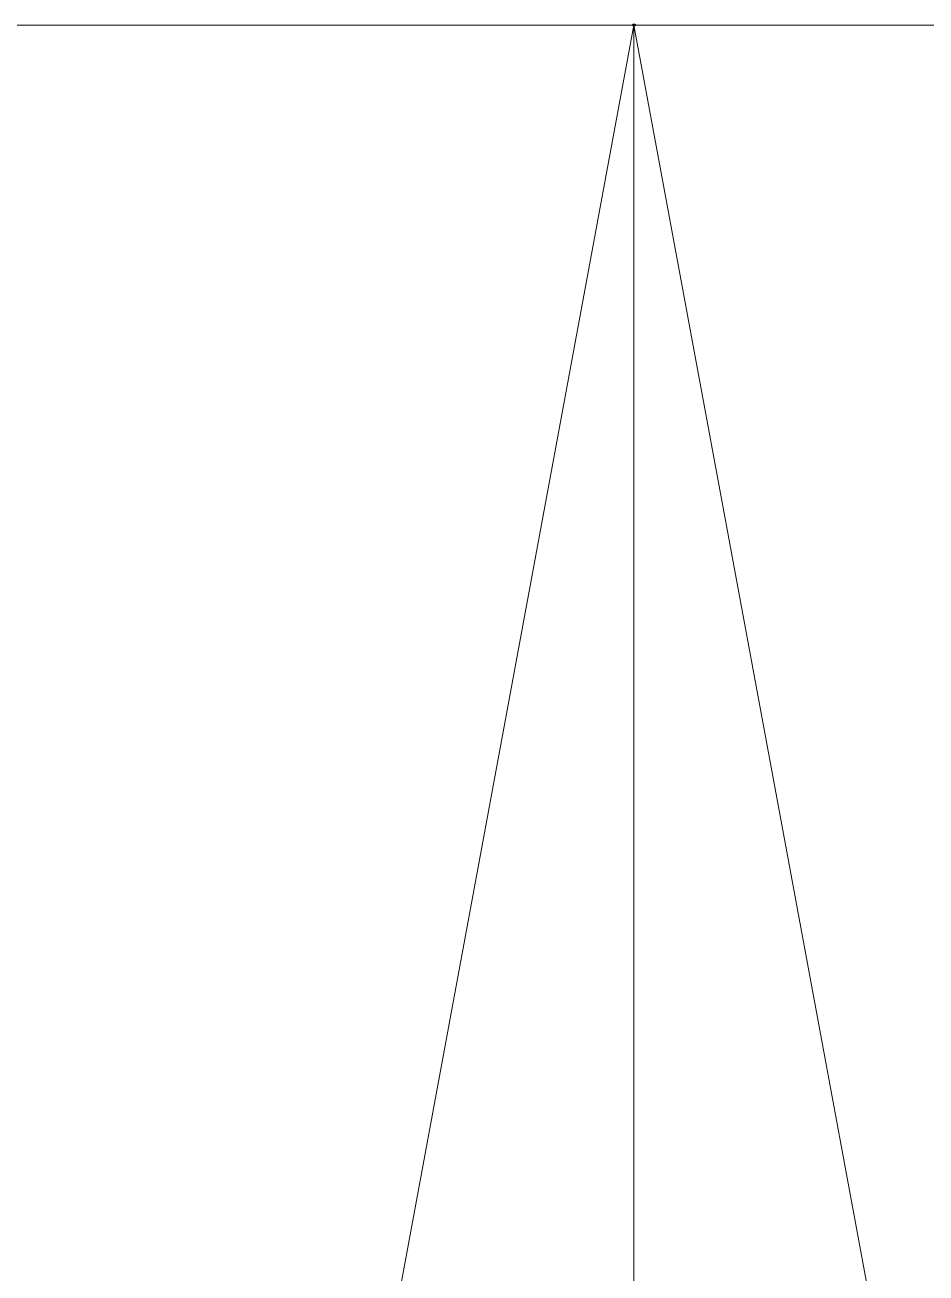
# Model space of a CAD drawing. Header units: millimetres. Extents: x -11 to 107, y -29 to 0.
# Drawn here: x -0.1105 to 0.053, y -0.2266 to 0 of the extents above; entities that cross this region are included whole.
import ezdxf

# ---------------------------------------------------------------- set-up
doc = ezdxf.new("R2010")
doc.units = ezdxf.units.MM
doc.layers.add('001', color=4, linetype='Continuous', lineweight=35)
doc.layers.add('LOGO', color=4, linetype='Continuous', lineweight=35)

msp = doc.modelspace()

# ---------------------------------------------------------------- meshes
at = {"layer": '001', "color": 2, "lineweight": 18}
mesh = msp.add_polyface(dxfattribs=at)
corners = [(4.77109, -22.81739, 3.29441), (4.92361, -22.78094, 3.11673), (4.26886, 0, 2.65949), (5.06926, -22.74502, 2.92969), (5.20704, -22.71009, 2.73388), (4.46792, 0, 2.40698), (5.336, -22.67661, 2.52991), (4.64656, 0, 2.13963), (5.45549, -22.64501, 2.31859), (5.56489, -22.61567, 2.10078), (4.80367, 0, 1.85909), (4.93829, 0, 1.56709), (5.66359, -22.58899, 1.87733), (5.75108, -22.56534, 1.64902), (5.82712, -22.54495, 1.41677), (5.89148, -22.52803, 1.18162), (5.13685, 0, 0.95596), (5.04958, 0, 1.26542), (5.94396, -22.51478, 0.94461), (5.98441, -22.50538, 0.70681), (6.013, -22.49982, 0.46934), (5.23738, 0, 0.32129), (5.19958, 0, 0.6406), (6.03002, -22.49805, 0.23335), (6.03572, -22.5), (5.25, 0), (6.03002, -22.49805, -0.23335), (6.013, -22.49983, -0.46934), (5.23738, 0, -0.32129), (5.98441, -22.50538, -0.70681), (5.94396, -22.51478, -0.94461), (5.19958, 0, -0.6406), (5.89148, -22.52803, -1.18162), (5.82712, -22.54495, -1.41677), (5.75108, -22.56534, -1.64902), (5.04958, 0, -1.26542), (5.66359, -22.58899, -1.87733), (5.56489, -22.61567, -2.10078), (4.80367, 0, -1.85909), (4.93829, 0, -1.56709), (5.45549, -22.64501, -2.31859), (5.336, -22.67661, -2.52991), (4.64656, 0, -2.13963), (5.20704, -22.71009, -2.73388), (4.46792, 0, -2.40698), (5.06926, -22.74502, -2.92969), (4.92361, -22.78094, -3.11673), (4.26886, 0, -2.65949), (-5.5477, -29, 8.78457), (-5.56276, -29, 8.78076), (101.56166, -29, 8.78076), (101.5466, -29, 8.78457), (-5.53269, -28.99996, 8.78866), (-5.51765, -28.99989, 8.79272), (-5.48758, -28.99965, 8.80108), (101.50148, -28.9998, 8.79675), (-5.56276, -29, -8.78076), (101.5466, -29, -8.78457), (-5.5477, -29, -8.78457), (101.51655, -28.99989, -8.79272), (-5.53269, -28.99996, -8.78866), (-5.51765, -28.99989, -8.79272), (-6.01695, -29, -8.63822), (101.56166, -29, -8.78076)]
mesh.append_faces([[corners[k] for k in face] for face in [(0, 1, 2), (3, 4, 5), (2, 1, 3), (5, 4, 6), (5, 6, 7), (8, 9, 10), (8, 10, 7), (7, 6, 8), (11, 10, 12), (11, 12, 13), (10, 9, 12), (14, 15, 16), (17, 13, 14), (16, 15, 18), (19, 20, 21), (22, 18, 19), (23, 24, 25), (21, 20, 23), (26, 27, 28), (25, 24, 26), (29, 30, 31), (31, 27, 29), (31, 30, 32), (33, 34, 35), (35, 32, 33), (36, 37, 38), (39, 35, 34), (34, 36, 38), (40, 41, 42), (42, 38, 37), (42, 37, 40), (42, 41, 43), (42, 43, 44), (45, 46, 47), (47, 43, 45), (48, 49, 50), (51, 52, 48), (51, 53, 52), (54, 53, 55), (56, 56, 57), (57, 56, 58), (59, 60, 61), (59, 58, 60)]], dxfattribs={"color": 2})
mesh.append_faces([[corners[k] for k in face] for face in [(49, 62, 63)]], dxfattribs={"vtx0": -1, "vtx1": -1, "vtx2": -1, "color": 2})
mesh.append_faces([[corners[k] for k in face] for face in [(62, 56, 63)]], dxfattribs={"vtx2": -1, "color": 2})
mesh = msp.add_polyface(dxfattribs=at)
corners = [(91.22583, -22.81692, -3.29221), (91.07354, -22.78052, -3.11459), (91.73004, 0, -2.65949), (90.92811, -22.74464, -2.92763), (90.79055, -22.70975, -2.73191), (91.53098, 0, -2.40698), (90.66178, -22.67632, -2.52805), (91.35234, 0, -2.13963), (90.54248, -22.64476, -2.31685), (90.43325, -22.61547, -2.09917), (91.19523, 0, -1.85909), (91.06061, 0, -1.56709), (90.33471, -22.58883, -1.87587), (90.24735, -22.56521, -1.64771), (90.17144, -22.54486, -1.41563), (90.10718, -22.52796, -1.18065), (90.86205, 0, -0.95596), (90.94932, 0, -1.26542), (90.05479, -22.51474, -0.94383), (90.01441, -22.50537, -0.70622), (89.98586, -22.49982, -0.46894), (90.76152, 0, -0.32129), (90.79932, 0, -0.6406), (89.96887, -22.49805, -0.23315), (89.96318, -22.5), (90.7489, 0), (89.96887, -22.49805, 0.23315), (89.98586, -22.49982, 0.46894), (90.76152, 0, 0.32129), (90.01441, -22.50536, 0.70622), (90.05479, -22.51474, 0.94383), (90.79932, 0, 0.6406), (90.10718, -22.52796, 1.18065), (90.17144, -22.54486, 1.41563), (90.24735, -22.56521, 1.64771), (90.94932, 0, 1.26542), (90.33471, -22.58883, 1.87587), (90.43325, -22.61546, 2.09917), (91.19523, 0, 1.85909), (90.54248, -22.64476, 2.31685), (90.66178, -22.67632, 2.52805), (91.35234, 0, 2.13963), (90.79055, -22.70975, 2.73191), (91.53098, 0, 2.40698), (90.92811, -22.74464, 2.92763), (91.07354, -22.78052, 3.11459), (91.73004, 0, 2.65949), (101.56166, -29, 8.78076), (-5.5477, -29, 8.78457), (101.5466, -29, 8.78457), (101.48648, -28.99965, 8.80108), (101.46292, -28.99881, 8.81855), (-5.38774, -28.99722, 8.83844), (-5.48758, -28.99965, 8.80108), (101.50148, -28.9998, 8.79675), (-5.51765, -28.99989, 8.79272), (101.51655, -28.99989, 8.79272), (101.53159, -28.99996, 8.78866), (101.5466, -29, -8.78457), (101.56166, -29, -8.78076), (-5.56276, -29, -8.78076), (-5.5477, -29, -8.78457), (101.53159, -28.99996, -8.78866), (101.51655, -28.99989, -8.79272), (101.48648, -28.99965, -8.80108), (-5.50258, -28.9998, -8.79675), (-5.56276, -29, 8.78076)]
mesh.append_faces([[corners[k] for k in face] for face in [(0, 1, 2), (3, 4, 5), (2, 1, 3), (5, 4, 6), (5, 6, 7), (8, 9, 10), (8, 10, 7), (7, 6, 8), (11, 12, 13), (10, 9, 12), (14, 15, 16), (17, 13, 14), (16, 15, 18), (19, 20, 21), (22, 18, 19), (23, 24, 25), (21, 20, 23), (26, 27, 28), (25, 24, 26), (29, 30, 31), (31, 27, 29), (31, 30, 32), (33, 34, 35), (35, 32, 33), (36, 37, 38), (34, 36, 38), (39, 40, 41), (41, 38, 37), (41, 37, 39), (41, 40, 42), (41, 42, 43), (44, 45, 46), (46, 42, 44), (47, 47, 48), (48, 47, 49), (50, 51, 52), (53, 54, 50), (55, 56, 54), (55, 57, 56), (55, 49, 57), (58, 59, 60), (61, 62, 58), (61, 63, 62), (64, 63, 65)]], dxfattribs={"color": 2})
mesh.append_faces([[corners[k] for k in face] for face in [(47, 66, 59)]], dxfattribs={"vtx1": -1, "vtx2": -1, "color": 2})
mesh = msp.add_polyface(dxfattribs=at)
corners = [(-1.64491, -9.9, 0.12946), (0, -10.89), (-1.65, -9.9), (-1.62969, -9.9, 0.25812), (-1.60441, -9.9, 0.38518), (-1.56924, -9.9, 0.50988), (-1.5244, -9.9, 0.63143), (-1.47016, -9.9, 0.74908), (-1.40686, -9.9, 0.86212), (-1.33488, -9.9, 0.96985), (-1.33488, -9.9, -0.96985), (-1.40686, -9.9, -0.86212), (-0.62495, -23.24714, -4.90681), (-1.155, -23.59081, -4.91881), (-1.155, 0, -4.095), (-4.18379, -23.38299, 3.86649), (-3.99241, -23.40914, 4.01017), (-3.56198, 0, 3.31292), (-4.31524, -23.36868, 3.75916), (-3.79426, -23.43446, 4.14432), (-3.5897, -23.45869, 4.26868), (-3.29463, 0, 3.49156), (-3.37907, -23.48159, 4.38301), (-3.16272, -23.50288, 4.48705), (-3.01409, 0, 3.64867), (-2.94099, -23.52232, 4.58054), (-2.42042, 0, 3.89458), (-2.65392, -23.54383, 4.68315), (-2.36151, -23.56155, 4.76752), (-2.11096, 0, 3.98185), (-4.37962, -23.36107, 3.70373), (-3.81449, 0, 3.11386), (-4.44309, -23.35422, 3.64718), (-3.81449, 0, -3.11386), (-4.37962, -23.36107, -3.70373), (-4.44309, -23.35422, -3.64718), (-4.31524, -23.36868, -3.75916), (-4.18381, -23.38369, -3.86651), (-3.56198, 0, -3.31292), (-3.99529, -23.40876, -4.00811), (-3.80021, -23.43373, -4.14049), (-3.29463, 0, -3.49156), (-3.5989, -23.45765, -4.26338), (-3.39167, -23.48028, -4.37654), (-3.01409, 0, -3.64867), (-3.17887, -23.50138, -4.47973), (-2.72209, 0, -3.78329), (-2.96081, -23.52068, -4.57271), (-2.67081, -23.54267, -4.67767), (-2.42042, 0, -3.89458), (-2.11096, 0, -3.98185), (-2.37528, -23.5608, -4.76399), (-1.7956, 0, -4.04458), (-2.07508, -23.57488, -4.83147), (-1.155, 0, 4.095), (-1.155, -23.59081, 4.91881), (-0.62495, -23.24714, 4.90681)]
mesh.append_faces([[corners[k] for k in face] for face in [(3, 1, 1), (4, 1, 1), (5, 1, 1), (7, 1, 1), (8, 1, 1), (9, 1, 1), (10, 1, 1), (11, 1, 1), (15, 16, 17), (17, 18, 15), (19, 20, 21), (21, 16, 19), (22, 23, 24), (24, 20, 22), (23, 25, 26), (27, 28, 29), (29, 25, 27), (30, 18, 31), (31, 32, 30), (33, 34, 35), (33, 36, 34), (37, 36, 33), (38, 39, 37), (40, 39, 38), (41, 42, 40), (43, 42, 41), (44, 45, 43), (46, 47, 45), (48, 47, 49), (50, 51, 48), (51, 52, 53)]], dxfattribs={"color": 2})
mesh.append_faces([[corners[k] for k in face] for face in [(12, 13, 14)]], dxfattribs={"vtx0": -1, "vtx2": -1, "color": 2})
mesh.append_faces([[corners[k] for k in face] for face in [(1, 1, 3), (1, 1, 4), (1, 1, 5), (1, 1, 6), (1, 1, 10), (1, 1, 11)]], dxfattribs={"vtx1": -1, "color": 2})
mesh.append_faces([[corners[k] for k in face] for face in [(1, 1, 0), (54, 55, 56)]], dxfattribs={"vtx1": -1, "vtx2": -1, "color": 2})
mesh.append_faces([[corners[k] for k in face] for face in [(0, 1, 1), (1, 1, 2), (1, 1, 7), (1, 1, 8), (1, 1, 9)]], dxfattribs={"vtx2": -1, "color": 2})
mesh = msp.add_polyface(dxfattribs=at)
corners = [(-0.89931, 0, -2.17112), (-1.06688, 0, -2.09387), (-0.63143, -0.7, -1.5244), (-0.74908, -0.7, -1.47016), (-1.22787, 0, -2.0037), (-0.86212, -0.7, -1.40686), (-1.3813, 0, -1.90119), (-0.96985, -0.7, -1.33488), (-1.5262, 0, -1.78695), (-1.07159, -0.7, -1.25467), (-1.6617, 0, -1.6617), (-1.16673, -0.7, -1.16673), (-1.78695, 0, -1.5262), (-1.25467, -0.7, -1.07159), (-1.90119, 0, -1.3813), (-1.33488, -0.7, -0.96985), (-2.0037, 0, -1.22787), (-1.40686, -0.7, -0.86212), (-2.09387, 0, -1.06688), (-1.47016, -0.7, -0.74908), (-2.17112, 0, -0.89931), (-2.23498, 0, -0.72619), (-1.5244, -0.7, -0.63143), (-1.56924, -0.7, -0.50988), (-2.28507, 0, -0.5486), (-1.60441, -0.7, -0.38518), (-2.32107, 0, -0.36762), (-1.62969, -0.7, -0.25812), (-2.34276, 0, -0.18438), (-1.64491, -0.7, -0.12946), (-2.35, 0), (-0.89931, 0, 2.17112), (-1.06688, 0, 2.09387), (-1.155, 0, 4.095), (-0.72619, 0, 2.23498), (-0.5486, 0, 2.28507), (-0.36762, 0, 2.32107), (-0.18438, 0, 2.34276), (0, 0, 2.35), (-1.22787, 0, 2.0037), (-1.47629, 0, 4.08238), (-1.7956, 0, 4.04458), (-1.3813, 0, 1.90119), (-2.11096, 0, 3.98185), (-1.5262, 0, 1.78695), (-2.42042, 0, 3.89458), (-1.6617, 0, 1.6617), (-2.72209, 0, 3.78329), (-1.78695, 0, 1.5262), (-3.01409, 0, 3.64867), (-2.72209, 0, -3.78329), (-2.42042, 0, -3.89458), (-2.11096, 0, -3.98185), (-1.7956, 0, -4.04458), (-1.47629, 0, -4.08238), (-1.155, 0, -4.095), (-0.18438, 0, -2.34276), (0, 0, -2.35), (-0.36762, 0, -2.32107), (-0.5486, 0, -2.28507), (-0.72619, 0, -2.23498)]
mesh.append_faces([[corners[k] for k in face] for face in [(33, 34, 31), (33, 35, 34), (33, 36, 35), (33, 37, 36), (33, 38, 37), (32, 40, 33), (39, 41, 40), (39, 43, 41), (42, 45, 43), (10, 52, 51), (8, 53, 52), (8, 54, 53), (4, 55, 54), (54, 6, 4), (55, 56, 57), (55, 58, 56), (55, 59, 58), (55, 60, 59), (55, 0, 60), (55, 1, 0)]], dxfattribs={"vtx0": -1, "vtx2": -1, "color": 2})
mesh.append_faces([[corners[k] for k in face] for face in [(0, 1, 2), (20, 21, 22)]], dxfattribs={"vtx1": -1, "color": 2})
mesh.append_faces([[corners[k] for k in face] for face in [(31, 32, 33), (32, 39, 40), (39, 42, 43), (42, 44, 45), (44, 46, 47), (46, 48, 49), (14, 12, 50), (12, 10, 51), (10, 8, 52), (8, 6, 54), (4, 1, 55)]], dxfattribs={"vtx1": -1, "vtx2": -1, "color": 2})
mesh.append_faces([[corners[k] for k in face] for face in [(3, 1, 4), (5, 4, 6), (7, 6, 8), (9, 8, 10), (11, 10, 12), (13, 12, 14), (15, 14, 16), (17, 16, 18), (19, 18, 20), (23, 21, 24), (25, 24, 26), (27, 26, 28), (29, 28, 30)]], dxfattribs={"vtx2": -1, "color": 2})
mesh = msp.add_polyface(dxfattribs=at)
corners = [(0, -10.89), (-1.65, -9.9), (-1.64491, -9.9, 0.12946), (-1.62969, -9.9, 0.25812), (-1.60441, -9.9, 0.38518), (-1.56924, -9.9, 0.50988), (-1.5244, -9.9, 0.63143), (-1.47016, -9.9, 0.74908), (-1.40686, -9.9, 0.86212), (-1.33488, -9.9, 0.96985), (-1.25467, -9.9, 1.07159), (-1.16673, -9.9, 1.16673), (-1.07159, -9.9, 1.25467), (-0.96985, -9.9, 1.33488), (-0.86212, -9.9, 1.40686), (-0.74908, -9.9, 1.47016), (-0.63143, -9.9, 1.5244), (-0.63143, -9.9, -1.5244), (-0.74908, -9.9, -1.47016), (-0.86212, -9.9, -1.40686), (-0.96985, -9.9, -1.33488), (-1.07159, -9.9, -1.25467), (-1.16673, -9.9, -1.16673), (-1.25467, -9.9, -1.07159), (-1.33488, -9.9, -0.96985), (-1.40686, -9.9, -0.86212), (-1.47016, -9.9, -0.74908), (-1.5244, -9.9, -0.63143), (-1.56924, -9.9, -0.50988), (-1.60441, -9.9, -0.38518), (-1.62969, -9.9, -0.25812), (-1.64491, -9.9, -0.12946), (-1.47629, 0, 4.08238), (-1.155, -23.59081, 4.91881), (-1.155, 0, 4.095), (-1.77106, -23.58471, -4.87989), (-1.7956, 0, -4.04458), (-1.47629, 0, -4.08238), (-1.46408, -23.59009, -4.90908), (-1.155, 0, -4.095)]
mesh.append_faces([[corners[k] for k in face] for face in [(6, 7, 0), (17, 18, 0), (26, 0, 0), (28, 0, 0), (27, 28, 0), (29, 0, 0), (30, 0, 0), (31, 0, 0), (1, 0, 0), (32, 33, 34), (35, 36, 37), (38, 37, 39)]], dxfattribs={"color": 2})
mesh.append_faces([[corners[k] for k in face] for face in [(0, 1, 2)]], dxfattribs={"vtx0": -1, "vtx2": -1, "color": 2})
mesh.append_faces([[corners[k] for k in face] for face in [(0, 0, 26), (0, 0, 27), (0, 0, 1)]], dxfattribs={"vtx1": -1, "color": 2})
mesh.append_faces([[corners[k] for k in face] for face in [(0, 2, 3), (0, 3, 4), (0, 4, 5), (0, 5, 6), (7, 8, 0), (8, 9, 0), (9, 10, 0), (0, 10, 11), (0, 11, 12), (0, 12, 13), (0, 13, 14), (0, 14, 15), (0, 15, 16), (18, 19, 0), (19, 20, 0), (20, 21, 0), (21, 22, 0), (22, 23, 0), (0, 23, 24), (0, 24, 25), (0, 25, 26), (0, 26, 27), (28, 29, 0), (0, 0, 28), (29, 30, 0), (0, 0, 29), (30, 31, 0), (0, 0, 30), (0, 31, 1)]], dxfattribs={"vtx2": -1, "color": 2})
mesh = msp.add_polyface(dxfattribs=at)
corners = [(-1.25467, -9.9, 1.07159), (0, -10.89), (-1.16673, -9.9, 1.16673), (-1.07159, -9.9, 1.25467), (-0.96985, -9.9, 1.33488), (-0.86212, -9.9, 1.40686), (-0.74908, -9.9, 1.47016), (-0.63143, -9.9, 1.5244), (-0.50988, -9.9, 1.56924), (-0.38518, -9.9, 1.60441), (-0.25812, -9.9, 1.62969), (-0.12946, -9.9, 1.64491), (0, -9.9, 1.65), (0.12946, -9.9, 1.64491), (0.25812, -9.9, 1.62969), (0.38518, -9.9, 1.60441), (0.50988, -9.9, 1.56924), (0.63143, -9.9, 1.5244), (0.74908, -9.9, 1.47016), (0.86212, -9.9, 1.40686), (0.96985, -9.9, 1.33488), (1.07159, -9.9, 1.25467), (1.16673, -9.9, 1.16673), (1.47629, 0, 4.08238), (1.52564, -23.24232, 4.89257), (1.90399, -23.22777, 4.84862), (1.155, -23.24714, 4.90681), (1.7956, 0, -4.04458), (1.90399, -23.22777, -4.84862), (1.52564, -23.24233, -4.89257), (1.47629, 0, -4.08238), (1.155, -23.24714, -4.90681), (1.155, 0, -4.095), (-0.62495, -23.24714, -4.90681), (-0.62495, -23.24714, 4.90681), (-1.155, 0, 4.095)]
mesh.append_faces([[corners[k] for k in face] for face in [(0, 1, 1), (2, 1, 1), (3, 1, 1), (4, 1, 1), (5, 1, 1), (6, 1, 1), (8, 1, 1), (9, 1, 1), (10, 1, 1), (11, 1, 1), (12, 1, 1), (13, 1, 1), (14, 1, 1), (15, 1, 1), (16, 1, 1), (18, 1, 1), (19, 1, 1), (20, 1, 1), (21, 1, 1), (22, 1, 1), (23, 24, 25), (26, 24, 23), (27, 28, 29), (30, 29, 31)]], dxfattribs={"color": 2})
mesh.append_faces([[corners[k] for k in face] for face in [(1, 1, 2), (1, 1, 3), (1, 1, 4), (1, 1, 5), (1, 1, 6), (1, 1, 7), (1, 1, 12), (1, 1, 13), (1, 1, 14), (1, 1, 15), (1, 1, 16), (1, 1, 17), (1, 1, 21), (1, 1, 22)]], dxfattribs={"vtx1": -1, "color": 2})
mesh.append_faces([[corners[k] for k in face] for face in [(34, 26, 35)]], dxfattribs={"vtx1": -1, "vtx2": -1, "color": 2})
mesh.append_faces([[corners[k] for k in face] for face in [(1, 1, 8), (1, 1, 9), (1, 1, 10), (1, 1, 18), (1, 1, 19), (32, 31, 33)]], dxfattribs={"vtx2": -1, "color": 2})
mesh = msp.add_polyface(dxfattribs=at)
corners = [(0, -10.89), (-0.12946, -9.9, 1.64491), (0, -9.9, 1.65), (0.12946, -9.9, 1.64491), (0.25812, -9.9, 1.62969), (0.38518, -9.9, 1.60441), (0.50988, -9.9, 1.56924), (0.63143, -9.9, 1.5244), (0.96985, -9.9, 1.33488), (1.07159, -9.9, 1.25467), (1.16673, -9.9, 1.16673), (1.25467, -9.9, 1.07159), (1.33488, -9.9, 0.96985), (1.40686, -9.9, 0.86212), (1.47016, -9.9, 0.74908), (1.5244, -9.9, 0.63143), (1.62969, -9.9, 0.25812), (1.64491, -9.9, 0.12946), (1.65, -9.9), (1.64491, -9.9, -0.12946), (1.62969, -9.9, -0.25812), (1.60441, -9.9, -0.38518), (1.56924, -9.9, -0.50988), (1.5244, -9.9, -0.63143), (1.07159, -9.9, -1.25467), (0.96985, -9.9, -1.33488), (0.86212, -9.9, -1.40686), (0.74908, -9.9, -1.47016), (0.63143, -9.9, -1.5244), (0.50988, -9.9, -1.56924), (0.38518, -9.9, -1.60441), (0.25812, -9.9, -1.62969), (0.12946, -9.9, -1.64491), (0, -9.9, -1.65), (-0.12946, -9.9, -1.64491), (-0.25812, -9.9, -1.62969), (-0.38518, -9.9, -1.60441), (-0.50988, -9.9, -1.56924), (-0.63143, -9.9, -1.5244), (-0.38518, -9.9, 1.60441), (-0.50988, -9.9, 1.56924), (-0.38518, -0.7, 1.60441), (-0.25812, -9.9, 1.62969), (-0.25812, -0.7, 1.62969), (-0.12946, -0.7, 1.64491), (0, -0.7, 1.65), (0.12946, -0.7, 1.64491), (0.25812, -0.7, 1.62969), (1.47629, 0, 4.08238), (1.90399, -23.22777, 4.84862), (1.7956, 0, 4.04458), (1.155, -23.24714, 4.90681), (1.155, 0, 4.095), (1.7956, 0, -4.04458), (1.52564, -23.24233, -4.89257), (1.47629, 0, -4.08238), (1.155, -23.24714, -4.90681), (1.155, 0, -4.095), (-1.155, 0, -4.095), (-0.62495, -23.24714, -4.90681), (-1.155, 0, 4.095)]
mesh.append_faces([[corners[k] for k in face] for face in [(28, 29, 0), (48, 49, 50), (51, 48, 52), (53, 54, 55), (55, 56, 57)]], dxfattribs={"color": 2})
mesh.append_faces([[corners[k] for k in face] for face in [(39, 40, 41), (42, 39, 43), (1, 42, 44), (2, 1, 45), (3, 2, 46), (4, 3, 47)]], dxfattribs={"vtx1": -1, "color": 2})
mesh.append_faces([[corners[k] for k in face] for face in [(58, 57, 59)]], dxfattribs={"vtx1": -1, "vtx2": -1, "color": 2})
mesh.append_faces([[corners[k] for k in face] for face in [(0, 1, 2), (0, 2, 3), (0, 3, 4), (0, 4, 5), (0, 5, 6), (0, 6, 7), (0, 8, 9), (0, 9, 10), (0, 10, 11), (0, 11, 12), (0, 12, 13), (0, 13, 14), (0, 14, 15), (0, 16, 17), (0, 17, 18), (0, 18, 19), (0, 20, 21), (0, 21, 22), (0, 22, 23), (24, 25, 0), (0, 25, 26), (0, 26, 27), (0, 27, 28), (29, 30, 0), (30, 31, 0), (31, 32, 0), (32, 33, 0), (33, 34, 0), (0, 34, 35), (0, 35, 36), (0, 36, 37), (0, 37, 38), (51, 52, 60)]], dxfattribs={"vtx2": -1, "color": 2})
mesh = msp.add_polyface(dxfattribs=at)
corners = [(-0.38518, -0.7, 1.60441), (-0.5486, 0, 2.28507), (-0.36762, 0, 2.32107), (-0.25812, -0.7, 1.62969), (-0.18438, 0, 2.34276), (-0.12946, -0.7, 1.64491), (0, 0, 2.35), (0, -0.7, 1.65), (0.18438, 0, 2.34276), (0.12946, -0.7, 1.64491), (0.36762, 0, 2.32107), (0.25812, -0.7, 1.62969), (0.5486, 0, 2.28507), (0.38518, -0.7, 1.60441), (0.72619, 0, 2.23498), (0.50988, -0.7, 1.56924), (0.89931, 0, 2.17112), (0.63143, -0.7, 1.5244), (1.06688, 0, 2.09387), (0.74908, -0.7, 1.47016), (0.74908, -0.7, -1.47016), (0.86212, -0.7, -1.40686), (1.06688, 0, -2.09387), (0.89931, 0, -2.17112), (0.63143, -0.7, -1.5244), (0.72619, 0, -2.23498), (0.50988, -0.7, -1.56924), (0.5486, 0, -2.28507), (0.38518, -0.7, -1.60441), (0.36762, 0, -2.32107), (0.25812, -0.7, -1.62969), (0.18438, 0, -2.34276), (0.12946, -0.7, -1.64491), (0, 0, -2.35), (0, -0.7, -1.65), (-0.18438, 0, -2.34276), (-0.12946, -0.7, -1.64491), (-0.36762, 0, -2.32107), (-0.25812, -0.7, -1.62969), (-0.5486, 0, -2.28507), (-0.38518, -0.7, -1.60441), (-1.155, 0, 4.095), (1.155, 0, 4.095), (1.155, 0, -4.095), (-1.155, 0, -4.095)]
mesh.append_faces([[corners[k] for k in face] for face in [(42, 8, 6), (42, 10, 8), (42, 12, 10), (42, 14, 12), (43, 27, 25), (43, 29, 27), (43, 31, 29), (43, 33, 31)]], dxfattribs={"vtx0": -1, "vtx2": -1, "color": 2})
mesh.append_faces([[corners[k] for k in face] for face in [(7, 5, 6), (9, 7, 8), (11, 9, 10), (13, 11, 12), (15, 13, 14), (17, 15, 16), (16, 18, 17), (20, 21, 22), (24, 20, 23), (23, 25, 24), (28, 26, 27), (30, 28, 29), (32, 30, 31), (34, 32, 33), (36, 34, 35), (38, 36, 37), (40, 38, 39)]], dxfattribs={"vtx1": -1, "color": 2})
mesh.append_faces([[corners[k] for k in face] for face in [(41, 42, 6), (43, 44, 33)]], dxfattribs={"vtx1": -1, "vtx2": -1, "color": 2})
mesh.append_faces([[corners[k] for k in face] for face in [(0, 1, 2), (3, 2, 4), (5, 4, 6), (7, 6, 8), (9, 8, 10), (11, 10, 12), (13, 12, 14), (15, 14, 16), (18, 19, 17), (20, 22, 23), (25, 26, 24), (26, 25, 27), (28, 27, 29), (30, 29, 31), (32, 31, 33), (34, 33, 35), (36, 35, 37), (38, 37, 39)]], dxfattribs={"vtx2": -1, "color": 2})
mesh = msp.add_polyface(dxfattribs=at)
corners = [(-0.25812, -0.7, 1.62969), (-0.38518, -0.7, 1.60441), (-0.36762, 0, 2.32107), (-0.12946, -0.7, 1.64491), (-0.18438, 0, 2.34276), (0.12946, -9.9, 1.64491), (0.12946, -0.7, 1.64491), (0.25812, -0.7, 1.62969), (0.25812, -9.9, 1.62969), (0.38518, -0.7, 1.60441), (0.38518, -9.9, 1.60441), (0.50988, -0.7, 1.56924), (0.50988, -9.9, 1.56924), (0.63143, -0.7, 1.5244), (0.74908, -0.7, 1.47016), (0.63143, -9.9, 1.5244), (0.74908, -9.9, 1.47016), (0.86212, -0.7, 1.40686), (0.86212, -9.9, 1.40686), (0.96985, -0.7, 1.33488), (0.96985, -9.9, 1.33488), (1.07159, -0.7, 1.25467), (1.07159, -9.9, 1.25467), (1.16673, -0.7, 1.16673), (1.16673, -9.9, 1.16673), (1.25467, -0.7, 1.07159), (1.25467, -9.9, 1.07159), (1.33488, -0.7, 0.96985), (1.33488, -9.9, 0.96985), (1.40686, -0.7, 0.86212), (1.40686, -9.9, 0.86212), (1.47016, -0.7, 0.74908), (1.47016, -9.9, 0.74908), (1.5244, -0.7, 0.63143), (1.56924, -0.7, 0.50988), (1.5244, -9.9, 0.63143), (1.56924, -9.9, 0.50988), (1.60441, -0.7, 0.38518), (1.60441, -9.9, 0.38518), (1.62969, -0.7, 0.25812), (1.62969, -9.9, 0.25812), (1.64491, -0.7, 0.12946), (1.64491, -9.9, 0.12946), (1.65, -0.7), (1.64491, -0.7, -0.12946), (1.65, -9.9), (1.64491, -9.9, -0.12946), (1.62969, -0.7, -0.25812), (1.62969, -9.9, -0.25812), (1.60441, -0.7, -0.38518), (1.60441, -9.9, -0.38518), (1.56924, -0.7, -0.50988), (1.56924, -9.9, -0.50988), (1.5244, -0.7, -0.63143), (1.47016, -0.7, -0.74908), (1.5244, -9.9, -0.63143), (1.47016, -9.9, -0.74908), (1.40686, -0.7, -0.86212), (1.40686, -9.9, -0.86212), (1.33488, -0.7, -0.96985), (1.33488, -9.9, -0.96985), (1.25467, -0.7, -1.07159), (1.25467, -9.9, -1.07159), (1.16673, -0.7, -1.16673), (1.16673, -9.9, -1.16673), (1.07159, -0.7, -1.25467), (1.07159, -9.9, -1.25467), (0.96985, -0.7, -1.33488), (0.96985, -9.9, -1.33488), (0.86212, -0.7, -1.40686), (0.86212, -9.9, -1.40686), (0.74908, -0.7, -1.47016), (0.74908, -9.9, -1.47016), (0.63143, -0.7, -1.5244), (0.50988, -0.7, -1.56924), (0.63143, -9.9, -1.5244), (0.50988, -9.9, -1.56924), (0.38518, -0.7, -1.60441), (0.38518, -9.9, -1.60441), (0.25812, -0.7, -1.62969), (0.25812, -9.9, -1.62969), (0.12946, -0.7, -1.64491), (0.12946, -9.9, -1.64491), (0, -0.7, -1.65), (0, -9.9, -1.65), (-0.12946, -0.7, -1.64491), (-0.12946, -9.9, -1.64491), (-0.25812, -0.7, -1.62969), (-0.25812, -9.9, -1.62969), (-0.38518, -0.7, -1.60441), (-0.38518, -9.9, -1.60441), (-0.50988, -0.7, -1.56924)]
mesh.append_faces([[corners[k] for k in face] for face in [(0, 1, 2), (3, 0, 4), (13, 14, 15), (33, 34, 35), (43, 44, 45), (53, 54, 55), (73, 74, 75)]], dxfattribs={"vtx1": -1, "color": 2})
mesh.append_faces([[corners[k] for k in face] for face in [(5, 6, 7), (8, 7, 9), (10, 9, 11), (12, 11, 13), (16, 14, 17), (18, 17, 19), (20, 19, 21), (22, 21, 23), (24, 23, 25), (26, 25, 27), (28, 27, 29), (30, 29, 31), (32, 31, 33), (36, 34, 37), (38, 37, 39), (40, 39, 41), (42, 41, 43), (46, 44, 47), (48, 47, 49), (50, 49, 51), (52, 51, 53), (56, 54, 57), (58, 57, 59), (60, 59, 61), (62, 61, 63), (64, 63, 65), (66, 65, 67), (68, 67, 69), (70, 69, 71), (72, 71, 73), (76, 74, 77), (78, 77, 79), (80, 79, 81), (82, 81, 83), (84, 83, 85), (86, 85, 87), (88, 87, 89), (90, 89, 91)]], dxfattribs={"vtx2": -1, "color": 2})
at = {"layer": 'LOGO', "color": 13, "lineweight": 50}
mesh = msp.add_polyface(dxfattribs=at)
corners = [(-0.00018, 0, 0.00008), (-0.00019, 0, 0.00006), (-0.00015, 0, -0.0001), (-0.00019, 0, 0.00005), (-0.0002, 0, 0.00003), (-0.0002, 0, 0.00002), (-0.0002, 0), (-0.0002, 0, -0.00002), (-0.0002, 0, -0.00003), (-0.00019, 0, -0.00005), (-0.00019, 0, -0.00006), (-0.00018, 0, -0.00008), (-0.00018, 0, -0.00009), (-0.00017, 0, -0.0001), (-0.0002, 0.00001), (-0.0002, 0.00001, -0.00002), (-0.0002, 0.00001, -0.00003), (-0.00019, 0.00001, -0.00005), (-0.00019, 0.00001, -0.00006), (-0.00018, 0.00001, -0.00008), (-0.00018, 0.00001, -0.00009), (-0.00017, 0.00001, -0.0001), (-0.00016, 0, -0.00012), (-0.00016, 0.00001, -0.00012), (-0.00017, 0, 0.0001), (-0.00016, 0.00001, 0.00012), (-0.00017, 0.00001, 0.0001), (-0.00018, 0, 0.00009), (-0.00018, 0.00001, 0.00009), (-0.00018, 0.00001, 0.00008), (-0.00019, 0.00001, 0.00006), (-0.00019, 0.00001, 0.00005), (-0.0002, 0.00001, 0.00003), (-0.0002, 0.00001, 0.00002), (-0.00015, 0.00001, 0.00013)]
mesh.append_faces([[corners[k] for k in face] for face in [(7, 14, 15), (8, 15, 16), (9, 16, 17), (10, 17, 18), (11, 18, 19), (19, 12, 11), (13, 20, 21), (22, 21, 23), (24, 25, 26), (27, 26, 28), (0, 28, 29), (29, 1, 0), (3, 30, 31), (4, 31, 32), (5, 32, 33), (6, 33, 14)]], dxfattribs={"vtx0": -1, "color": 13})
mesh.append_faces([[corners[k] for k in face] for face in [(0, 1, 2), (1, 3, 2), (3, 4, 2), (4, 5, 2), (5, 6, 2), (6, 7, 2), (7, 8, 2), (8, 9, 2), (9, 10, 2), (10, 11, 2), (11, 12, 2), (12, 13, 2), (30, 29, 32), (29, 28, 32), (28, 26, 32), (26, 25, 32), (25, 34, 32)]], dxfattribs={"vtx1": -1, "vtx2": -1, "color": 13})
mesh.append_faces([[corners[k] for k in face] for face in [(7, 6, 14), (8, 7, 15), (9, 8, 16), (10, 9, 17), (11, 10, 18), (19, 20, 12), (13, 12, 20), (22, 13, 21), (27, 24, 26), (0, 27, 28), (29, 30, 1), (3, 1, 30), (4, 3, 31), (5, 4, 32), (6, 5, 33), (32, 31, 30)]], dxfattribs={"vtx2": -1, "color": 13})
mesh = msp.add_polyface(dxfattribs=at)
corners = [(-0.00012, 0.00001, 0.00013), (-0.00012, 0, 0.00013), (-0.00012, 0, 0.00008), (-0.00012, 0.00001, 0.00008), (-0.00009, 0, -0.0001), (-0.00009, 0.00001, -0.0001), (-0.00015, 0.00001, -0.0001), (-0.00015, 0, -0.0001), (-0.00017, 0, -0.0001), (-0.00016, 0, -0.00012), (-0.00015, 0, -0.00013), (-0.00014, 0, -0.00014), (-0.00013, 0, -0.00015), (-0.00012, 0, -0.00016), (-0.0001, 0, 0.00017), (-0.00012, 0, 0.00016), (-0.00013, 0, 0.00015), (-0.00014, 0, 0.00014), (-0.00015, 0, 0.00013), (-0.00016, 0, 0.00012), (-0.00017, 0, 0.0001), (-0.00018, 0, 0.00009), (-0.00018, 0, 0.00008), (-0.00007, 0, 0.00008), (-0.00016, 0.00001, -0.00012), (-0.00015, 0.00001, -0.00013), (-0.00014, 0.00001, -0.00014), (-0.00013, 0.00001, -0.00015), (-0.00012, 0.00001, -0.00016), (-0.0001, 0, -0.00017), (-0.0001, 0.00001, -0.00017), (-0.0001, 0.00001, 0.00017), (-0.00012, 0.00001, 0.00016), (-0.00013, 0.00001, 0.00015), (-0.00014, 0.00001, 0.00014), (-0.00015, 0.00001, 0.00013), (-0.00016, 0.00001, 0.00012), (-0.0002, 0.00001, 0.00003), (-0.00009, 0.00001, 0.00018), (-0.00008, 0.00001, 0.00018), (-0.00006, 0.00001, 0.00019)]
mesh.append_faces([[corners[k] for k in face] for face in [(4, 6, 7), (10, 24, 25), (11, 25, 26), (12, 26, 27), (13, 27, 28), (29, 28, 30), (15, 31, 32), (16, 32, 33), (17, 33, 34), (18, 34, 35), (19, 35, 36)]], dxfattribs={"vtx0": -1, "color": 13})
mesh.append_faces([[corners[k] for k in face] for face in [(2, 22, 7)]], dxfattribs={"vtx0": -1, "vtx1": -1, "vtx2": -1, "color": 13})
mesh.append_faces([[corners[k] for k in face] for face in [(7, 8, 9), (13, 4, 7), (21, 2, 1)]], dxfattribs={"vtx0": -1, "vtx2": -1, "color": 13})
mesh.append_faces([[corners[k] for k in face] for face in [(3, 0, 2)]], dxfattribs={"vtx1": -1, "color": 13})
mesh.append_faces([[corners[k] for k in face] for face in [(9, 10, 7), (10, 11, 7), (11, 12, 7), (12, 13, 7), (14, 15, 1), (15, 16, 1), (16, 17, 1), (17, 18, 1), (18, 19, 1), (19, 20, 1), (20, 21, 1), (21, 22, 2), (23, 2, 7), (35, 34, 37), (34, 33, 37), (33, 32, 37), (32, 31, 37), (31, 38, 37), (38, 39, 37), (39, 40, 37)]], dxfattribs={"vtx1": -1, "vtx2": -1, "color": 13})
mesh.append_faces([[corners[k] for k in face] for face in [(0, 1, 2), (4, 5, 6), (10, 9, 24), (11, 10, 25), (12, 11, 26), (13, 12, 27), (29, 13, 28), (15, 14, 31), (16, 15, 32), (17, 16, 33), (18, 17, 34), (19, 18, 35), (20, 19, 36)]], dxfattribs={"vtx2": -1, "color": 13})
mesh = msp.add_polyface(dxfattribs=at)
corners = [(-0.00012, 0.00001, 0.00008), (-0.00012, 0, 0.00008), (-0.00007, 0, 0.00008), (-0.00007, 0.00001, 0.00008), (-0.00007, 0.00001, 0.00013), (-0.00012, 0.00001, 0.00013), (-0.00007, 0, 0.00013), (-0.00012, 0, 0.00013), (-0.00006, 0, -0.00005), (-0.00006, 0.00001, -0.00005), (-0.00009, 0.00001, -0.0001), (-0.00009, 0, -0.0001), (-0.00015, 0, -0.0001), (-0.00015, 0.00001, -0.0001), (-0.00002, 0.00001, 0.00013), (-0.00002, 0, 0.00013), (-0.00012, 0, -0.00016), (-0.0001, 0, -0.00017), (-0.00009, 0, -0.00018), (-0.00008, 0, -0.00018), (-0.00006, 0, -0.00019), (-0.00005, 0, -0.00019), (-0.00008, 0, 0.00018), (-0.00009, 0, 0.00018), (-0.0001, 0, 0.00017), (-0.0001, 0.00001, -0.00017), (-0.00009, 0.00001, -0.00018), (-0.00008, 0.00001, -0.00018), (-0.00006, 0.00001, -0.00019), (-0.00006, 0, 0.00019), (-0.00005, 0.00001, 0.00019), (-0.00006, 0.00001, 0.00019), (-0.00008, 0.00001, 0.00018), (-0.00009, 0.00001, 0.00018), (-0.0001, 0.00001, 0.00017), (-0.0002, 0.00001, 0.00003), (-0.00003, 0.00001, 0.0002), (-0.00002, 0.00001, 0.0002), (0, 0.00001, 0.0002), (0.00002, 0.00001, 0.0002), (-0.00018, 0.00001, -0.00008), (-0.00019, 0.00001, -0.00006), (0.0002, 0.00001, -0.00003), (-0.00019, 0.00001, -0.00005), (-0.0002, 0.00001, -0.00003), (-0.0002, 0.00001, -0.00002), (-0.0002, 0.00001), (-0.0002, 0.00001, 0.00002)]
mesh.append_faces([[corners[k] for k in face] for face in [(8, 10, 11), (12, 14, 15), (18, 25, 26), (19, 26, 27), (27, 20, 19), (29, 30, 31), (22, 31, 32), (32, 23, 22), (24, 33, 34)]], dxfattribs={"vtx0": -1, "color": 13})
mesh.append_faces([[corners[k] for k in face] for face in [(24, 7, 6)]], dxfattribs={"vtx0": -1, "vtx2": -1, "color": 13})
mesh.append_faces([[corners[k] for k in face] for face in [(3, 0, 2), (3, 4, 0), (5, 4, 7), (4, 3, 6)]], dxfattribs={"vtx1": -1, "color": 13})
mesh.append_faces([[corners[k] for k in face] for face in [(14, 13, 9), (16, 17, 11), (17, 18, 11), (18, 19, 11), (19, 20, 11), (20, 21, 11), (22, 23, 6), (23, 24, 6), (12, 15, 2), (31, 30, 35), (30, 36, 35), (36, 37, 35), (37, 38, 35), (38, 39, 35), (40, 41, 42), (41, 43, 42), (43, 44, 42), (44, 45, 42), (45, 46, 42), (46, 47, 42), (47, 35, 42)]], dxfattribs={"vtx1": -1, "vtx2": -1, "color": 13})
mesh.append_faces([[corners[k] for k in face] for face in [(0, 1, 2), (4, 5, 0), (4, 6, 7), (3, 2, 6), (8, 9, 10), (12, 13, 14), (13, 10, 9), (18, 17, 25), (19, 18, 26), (27, 28, 20), (21, 20, 28), (22, 29, 31), (32, 33, 23), (24, 23, 33)]], dxfattribs={"vtx2": -1, "color": 13})
mesh = msp.add_polyface(dxfattribs=at)
corners = [(-0.00004, 0.00001, -0.00001), (0.00004, 0.00001, -0.00001), (-0.00004, 0, -0.00001), (0.00006, 0, -0.00005), (-0.00006, 0.00001, -0.00005), (-0.00006, 0, -0.00005), (0, 0, 0.00007), (0, 0.00001, 0.00007), (-0.00002, 0, 0.00013), (-0.00002, 0.00001, 0.00013), (0.00002, 0.00001, 0.00013), (0.00006, 0.00001, -0.00005), (-0.00009, 0, -0.0001), (-0.00002, 0, -0.0002), (0, 0, -0.0002), (0.00002, 0, -0.0002), (-0.00005, 0, -0.00019), (-0.00003, 0, -0.0002), (-0.00002, 0, 0.0002), (-0.00003, 0, 0.0002), (-0.00005, 0, 0.00019), (-0.00006, 0, 0.00019), (-0.00008, 0, 0.00018), (-0.00007, 0, 0.00013), (-0.00007, 0, 0.00008), (0, 0, 0.0002), (0.00004, 0, -0.00001), (-0.00006, 0.00001, -0.00019), (-0.00005, 0.00001, -0.00019), (-0.00003, 0.00001, -0.0002), (-0.00002, 0.00001, -0.0002), (0, 0.00001, -0.0002), (0, 0.00001, 0.0002), (-0.00002, 0.00001, 0.0002), (-0.00003, 0.00001, 0.0002), (-0.00005, 0.00001, 0.00019), (0.00002, 0.00001, 0.0002), (0.00003, 0.00001, 0.0002), (-0.0002, 0.00001, 0.00003), (0.00005, 0.00001, 0.00019), (0.00006, 0.00001, 0.00019), (0.00008, 0.00001, 0.00018), (0.00009, 0.00001, 0.00018), (0.0001, 0.00001, 0.00017), (-0.0001, 0.00001, -0.00017), (-0.00012, 0.00001, -0.00016), (0.0002, 0.00001, -0.00003), (-0.00013, 0.00001, -0.00015), (-0.00014, 0.00001, -0.00014), (-0.00015, 0.00001, -0.00013), (-0.00016, 0.00001, -0.00012), (-0.00017, 0.00001, -0.0001), (-0.00018, 0.00001, -0.00009), (-0.00018, 0.00001, -0.00008)]
mesh.append_faces([[corners[k] for k in face] for face in [(2, 26, 6)]], dxfattribs={"color": 13})
mesh.append_faces([[corners[k] for k in face] for face in [(3, 4, 5), (16, 27, 28), (17, 28, 29), (13, 29, 30), (14, 30, 31), (18, 32, 33), (19, 33, 34), (20, 34, 35)]], dxfattribs={"vtx0": -1, "color": 13})
mesh.append_faces([[corners[k] for k in face] for face in [(0, 9, 4), (22, 23, 18), (8, 25, 24)]], dxfattribs={"vtx0": -1, "vtx1": -1, "vtx2": -1, "color": 13})
mesh.append_faces([[corners[k] for k in face] for face in [(0, 4, 11), (12, 13, 14), (18, 23, 24)]], dxfattribs={"vtx0": -1, "vtx2": -1, "color": 13})
mesh.append_faces([[corners[k] for k in face] for face in [(0, 1, 2), (7, 0, 6)]], dxfattribs={"vtx1": -1, "color": 13})
mesh.append_faces([[corners[k] for k in face] for face in [(0, 7, 9), (5, 12, 14), (14, 15, 5), (16, 17, 12), (17, 13, 12), (20, 21, 18), (21, 22, 18), (25, 18, 24), (36, 37, 38), (37, 39, 38), (39, 40, 38), (40, 41, 38), (41, 42, 38), (42, 43, 38), (44, 45, 46), (45, 47, 46), (47, 48, 46), (48, 49, 46), (49, 50, 46), (50, 51, 46), (51, 52, 46), (52, 53, 46)]], dxfattribs={"vtx1": -1, "vtx2": -1, "color": 13})
mesh.append_faces([[corners[k] for k in face] for face in [(0, 2, 6), (8, 9, 10), (18, 19, 20), (17, 16, 28), (13, 17, 29), (14, 13, 30), (18, 25, 32), (19, 18, 33), (20, 19, 34), (21, 20, 35)]], dxfattribs={"vtx2": -1, "color": 13})
mesh = msp.add_polyface(dxfattribs=at)
corners = [(0.00004, 0.00001, -0.00001), (0.00004, 0, -0.00001), (-0.00004, 0, -0.00001), (0.00006, 0, -0.00005), (0.00006, 0.00001, -0.00005), (-0.00006, 0.00001, -0.00005), (0, 0.00001, 0.00007), (0, 0, 0.00007), (-0.00002, 0, 0.00013), (0.00002, 0.00001, 0.00013), (0.00002, 0, 0.00013), (-0.00004, 0.00001, -0.00001), (-0.00002, 0.00001, 0.00013), (0, 0, 0.0002), (0.00007, 0, 0.00008), (0.00007, 0, 0.00013), (0.00008, 0, 0.00018), (0.00006, 0, 0.00019), (0.00005, 0, 0.00019), (0.00003, 0, 0.0002), (0.00002, 0, 0.0002), (0.00003, 0, -0.0002), (0.00005, 0, -0.00019), (0.00006, 0, -0.00019), (0.00008, 0, -0.00018), (0.00002, 0, -0.0002), (-0.00006, 0, -0.00005), (0, 0, -0.0002), (0, 0.00001, -0.0002), (0.00002, 0.00001, -0.0002), (0.00003, 0.00001, -0.0002), (0.00005, 0.00001, -0.00019), (0.00006, 0.00001, -0.00019), (0.00006, 0.00001, 0.00019), (0.00005, 0.00001, 0.00019), (0.00003, 0.00001, 0.0002), (0.00002, 0.00001, 0.0002), (0, 0.00001, 0.0002), (0.0001, 0.00001, 0.00017), (0.00012, 0.00001, 0.00016), (-0.0002, 0.00001, 0.00003), (0.00013, 0.00001, 0.00015), (0.00014, 0.00001, 0.00014), (0.00015, 0.00001, 0.00013), (0.00016, 0.00001, 0.00012), (0.00017, 0.00001, 0.0001), (0.00018, 0.00001, 0.00009), (0.00018, 0.00001, 0.00008), (-0.00002, 0.00001, -0.0002), (-0.00003, 0.00001, -0.0002), (0.0002, 0.00001, -0.00003), (-0.00005, 0.00001, -0.00019), (-0.00006, 0.00001, -0.00019), (-0.00008, 0.00001, -0.00018), (-0.00009, 0.00001, -0.00018), (-0.0001, 0.00001, -0.00017)]
mesh.append_faces([[corners[k] for k in face] for face in [(8, 9, 10), (25, 28, 29), (21, 29, 30), (22, 30, 31), (23, 31, 32), (18, 33, 34), (19, 34, 35), (20, 35, 36), (13, 36, 37)]], dxfattribs={"vtx0": -1, "color": 13})
mesh.append_faces([[corners[k] for k in face] for face in [(4, 9, 0)]], dxfattribs={"vtx0": -1, "vtx1": -1, "vtx2": -1, "color": 13})
mesh.append_faces([[corners[k] for k in face] for face in [(6, 9, 12), (13, 8, 10), (25, 3, 26)]], dxfattribs={"vtx0": -1, "vtx2": -1, "color": 13})
mesh.append_faces([[corners[k] for k in face] for face in [(0, 6, 1)]], dxfattribs={"vtx1": -1, "color": 13})
mesh.append_faces([[corners[k] for k in face] for face in [(0, 11, 4), (6, 0, 9), (14, 15, 10), (16, 17, 10), (17, 18, 10), (18, 19, 10), (19, 20, 10), (20, 13, 10), (23, 24, 21), (25, 21, 3), (38, 39, 40), (39, 41, 40), (41, 42, 40), (42, 43, 40), (43, 44, 40), (44, 45, 40), (45, 46, 40), (46, 47, 40), (48, 49, 50), (49, 51, 50), (51, 52, 50), (52, 53, 50), (53, 54, 50), (54, 55, 50)]], dxfattribs={"vtx1": -1, "vtx2": -1, "color": 13})
mesh.append_faces([[corners[k] for k in face] for face in [(0, 1, 2), (3, 4, 5), (6, 7, 1), (21, 22, 23), (25, 27, 28), (21, 25, 29), (22, 21, 30), (23, 22, 31), (19, 18, 34), (20, 19, 35), (13, 20, 36)]], dxfattribs={"vtx2": -1, "color": 13})
mesh = msp.add_polyface(dxfattribs=at)
corners = [(0.00009, 0, -0.0001), (0.00009, 0.00001, -0.0001), (0.00006, 0.00001, -0.00005), (0.00006, 0, -0.00005), (0.00002, 0, 0.00013), (0.00002, 0.00001, 0.00013), (0.00015, 0.00001, -0.0001), (0.00007, 0.00001, 0.00008), (0.00007, 0, 0.00008), (0.00013, 0, 0.00008), (0.00013, 0.00001, 0.00008), (0.00007, 0.00001, 0.00013), (0.00007, 0, 0.00013), (0.00013, 0.00001, 0.00013), (0.00013, 0, 0.00013), (0.00015, 0, -0.0001), (0.00009, 0, 0.00018), (0.0001, 0, 0.00017), (0.00008, 0, 0.00018), (0.00008, 0, -0.00018), (0.00009, 0, -0.00018), (0.00003, 0, -0.0002), (0.0001, 0, -0.00017), (0.00012, 0, -0.00016), (0.00006, 0, -0.00019), (0.00006, 0.00001, -0.00019), (0.00008, 0.00001, -0.00018), (0.00009, 0.00001, -0.00018), (0.0001, 0.00001, -0.00017), (0.0001, 0.00001, 0.00017), (0.00009, 0.00001, 0.00018), (0.00008, 0.00001, 0.00018), (0.00006, 0.00001, 0.00019), (0.00006, 0, 0.00019), (0.00005, 0, 0.00019), (0.00018, 0.00001, 0.00008), (0.00019, 0.00001, 0.00006), (-0.0002, 0.00001, 0.00003), (0.00019, 0.00001, 0.00005), (0.0002, 0.00001, 0.00003), (0.0002, 0.00001, 0.00002), (0.0002, 0.00001), (0.0002, 0.00001, -0.00002), (0.00005, 0.00001, -0.00019), (0.0002, 0.00001, -0.00003), (0.00003, 0.00001, -0.0002), (0.00002, 0.00001, -0.0002), (0, 0.00001, -0.0002), (-0.00002, 0.00001, -0.0002)]
mesh.append_faces([[corners[k] for k in face] for face in [(0, 2, 3), (19, 25, 26), (26, 20, 19), (22, 27, 28), (16, 29, 30), (18, 30, 31), (31, 33, 18)]], dxfattribs={"vtx0": -1, "color": 13})
mesh.append_faces([[corners[k] for k in face] for face in [(12, 16, 4), (22, 0, 21)]], dxfattribs={"vtx0": -1, "vtx1": -1, "vtx2": -1, "color": 13})
mesh.append_faces([[corners[k] for k in face] for face in [(2, 6, 5), (8, 4, 15), (14, 17, 16), (21, 0, 3), (37, 42, 44)]], dxfattribs={"vtx0": -1, "vtx2": -1, "color": 13})
mesh.append_faces([[corners[k] for k in face] for face in [(10, 7, 9), (7, 11, 8), (10, 13, 7), (11, 13, 12)]], dxfattribs={"vtx1": -1, "color": 13})
mesh.append_faces([[corners[k] for k in face] for face in [(12, 14, 16), (16, 18, 4), (19, 20, 21), (20, 22, 21), (22, 23, 0), (35, 36, 37), (36, 38, 37), (38, 39, 37), (39, 40, 37), (40, 41, 37), (41, 42, 37), (25, 43, 44), (43, 45, 44), (45, 46, 44), (46, 47, 44), (47, 48, 44)]], dxfattribs={"vtx1": -1, "vtx2": -1, "color": 13})
mesh.append_faces([[corners[k] for k in face] for face in [(0, 1, 2), (4, 5, 6), (2, 1, 6), (7, 8, 9), (11, 12, 8), (13, 11, 7), (13, 14, 12), (19, 24, 25), (26, 27, 20), (22, 20, 27), (23, 22, 28), (16, 17, 29), (18, 16, 30), (31, 32, 33), (34, 33, 32)]], dxfattribs={"vtx2": -1, "color": 13})
mesh = msp.add_polyface(dxfattribs=at)
corners = [(0.00002, 0, 0.00013), (0.00015, 0.00001, -0.0001), (0.00015, 0, -0.0001), (0.00009, 0.00001, -0.0001), (0.00009, 0, -0.0001), (0.00013, 0.00001, 0.00008), (0.00013, 0, 0.00008), (0.00013, 0, 0.00013), (0.00013, 0.00001, 0.00013), (0.00014, 0, 0.00014), (0.00013, 0, 0.00015), (0.00012, 0, 0.00016), (0.0001, 0, 0.00017), (0.00018, 0, 0.00008), (0.00018, 0, 0.00009), (0.00017, 0, 0.0001), (0.00016, 0, 0.00012), (0.00015, 0, 0.00013), (0.00007, 0, 0.00008), (0.0002, 0, 0.00002), (0.00012, 0, -0.00016), (0.00013, 0, -0.00015), (0.00014, 0, -0.00014), (0.00015, 0, -0.00013), (0.00016, 0, -0.00012), (0.00017, 0, -0.0001), (0.0001, 0.00001, -0.00017), (0.00012, 0.00001, -0.00016), (0.00013, 0.00001, -0.00015), (0.00014, 0.00001, -0.00014), (0.00015, 0.00001, -0.00013), (0.00016, 0.00001, -0.00012), (0.00016, 0.00001, 0.00012), (0.00015, 0.00001, 0.00013), (0.00014, 0.00001, 0.00014), (0.00013, 0.00001, 0.00015), (0.00012, 0.00001, 0.00016), (0.0001, 0.00001, 0.00017), (0.0002, 0.00001, -0.00003), (0.00009, 0.00001, -0.00018), (0.00008, 0.00001, -0.00018), (0.00006, 0.00001, -0.00019)]
mesh.append_faces([[corners[k] for k in face] for face in [(0, 1, 2), (2, 3, 4), (20, 26, 27), (21, 27, 28), (22, 28, 29), (23, 29, 30), (24, 30, 31), (17, 32, 33), (9, 33, 34), (10, 34, 35), (11, 35, 36), (12, 36, 37)]], dxfattribs={"vtx0": -1, "color": 13})
mesh.append_faces([[corners[k] for k in face] for face in [(19, 6, 2)]], dxfattribs={"vtx0": -1, "vtx1": -1, "vtx2": -1, "color": 13})
mesh.append_faces([[corners[k] for k in face] for face in [(7, 9, 10), (16, 7, 6), (22, 2, 4)]], dxfattribs={"vtx0": -1, "vtx2": -1, "color": 13})
mesh.append_faces([[corners[k] for k in face] for face in [(8, 5, 7)]], dxfattribs={"vtx1": -1, "color": 13})
mesh.append_faces([[corners[k] for k in face] for face in [(10, 11, 7), (11, 12, 7), (13, 14, 6), (14, 15, 6), (15, 16, 6), (16, 17, 7), (17, 9, 7), (6, 18, 2), (20, 21, 4), (21, 22, 4), (22, 23, 2), (23, 24, 2), (24, 25, 2), (30, 29, 38), (29, 28, 38), (28, 27, 38), (27, 26, 38), (26, 39, 38), (39, 40, 38), (40, 41, 38)]], dxfattribs={"vtx1": -1, "vtx2": -1, "color": 13})
mesh.append_faces([[corners[k] for k in face] for face in [(2, 1, 3), (5, 6, 7), (21, 20, 27), (22, 21, 28), (23, 22, 29), (24, 23, 30), (25, 24, 31), (17, 16, 32), (9, 17, 33), (10, 9, 34), (11, 10, 35), (12, 11, 36)]], dxfattribs={"vtx2": -1, "color": 13})
mesh = msp.add_polyface(dxfattribs=at)
corners = [(0.0002, 0, 0.00002), (0.0002, 0, 0.00003), (0.00019, 0, 0.00005), (0.00019, 0, 0.00006), (0.00018, 0, 0.00008), (0.00013, 0, 0.00008), (0.00015, 0, -0.0001), (0.00017, 0, -0.0001), (0.00018, 0, -0.00009), (0.00018, 0, -0.00008), (0.00019, 0, -0.00006), (0.00019, 0, -0.00005), (0.0002, 0, -0.00003), (0.0002, 0, -0.00002), (0.0002, 0), (0.00016, 0.00001, -0.00012), (0.00017, 0.00001, -0.0001), (0.00018, 0.00001, -0.00009), (0.00018, 0.00001, -0.00008), (0.00019, 0.00001, -0.00006), (0.00019, 0.00001, -0.00005), (0.0002, 0.00001, -0.00003), (0.0002, 0.00001, -0.00002), (0.0002, 0.00001), (0.0002, 0.00001, 0.00002), (0.0002, 0.00001, 0.00003), (0.00019, 0.00001, 0.00005), (0.00019, 0.00001, 0.00006), (0.00018, 0.00001, 0.00008), (0.00018, 0.00001, 0.00009), (0.00018, 0, 0.00009), (0.00017, 0, 0.0001), (0.00017, 0.00001, 0.0001), (0.00016, 0, 0.00012), (0.00016, 0.00001, 0.00012), (0.00015, 0.00001, -0.00013)]
mesh.append_faces([[corners[k] for k in face] for face in [(7, 15, 16), (8, 16, 17), (9, 17, 18), (18, 10, 9), (11, 19, 20), (12, 20, 21), (13, 21, 22), (14, 22, 23), (0, 23, 24), (1, 24, 25), (2, 25, 26), (3, 26, 27), (4, 27, 28), (28, 30, 4), (31, 29, 32), (33, 32, 34)]], dxfattribs={"vtx0": -1, "color": 13})
mesh.append_faces([[corners[k] for k in face] for face in [(4, 5, 0)]], dxfattribs={"vtx0": -1, "vtx1": -1, "vtx2": -1, "color": 13})
mesh.append_faces([[corners[k] for k in face] for face in [(6, 7, 8)]], dxfattribs={"vtx0": -1, "vtx2": -1, "color": 13})
mesh.append_faces([[corners[k] for k in face] for face in [(2, 3, 0), (3, 4, 0), (8, 9, 6), (9, 10, 6), (10, 11, 6), (11, 12, 6), (12, 13, 6), (13, 14, 6), (14, 0, 6), (19, 18, 21), (18, 17, 21), (17, 16, 21), (16, 15, 21), (15, 35, 21)]], dxfattribs={"vtx1": -1, "vtx2": -1, "color": 13})
mesh.append_faces([[corners[k] for k in face] for face in [(0, 1, 2), (8, 7, 16), (9, 8, 17), (18, 19, 10), (11, 10, 19), (12, 11, 20), (13, 12, 21), (14, 13, 22), (0, 14, 23), (1, 0, 24), (2, 1, 25), (3, 2, 26), (4, 3, 27), (28, 29, 30), (31, 30, 29), (33, 31, 32), (21, 20, 19)]], dxfattribs={"vtx2": -1, "color": 13})

doc.saveas('drawing.dxf')
